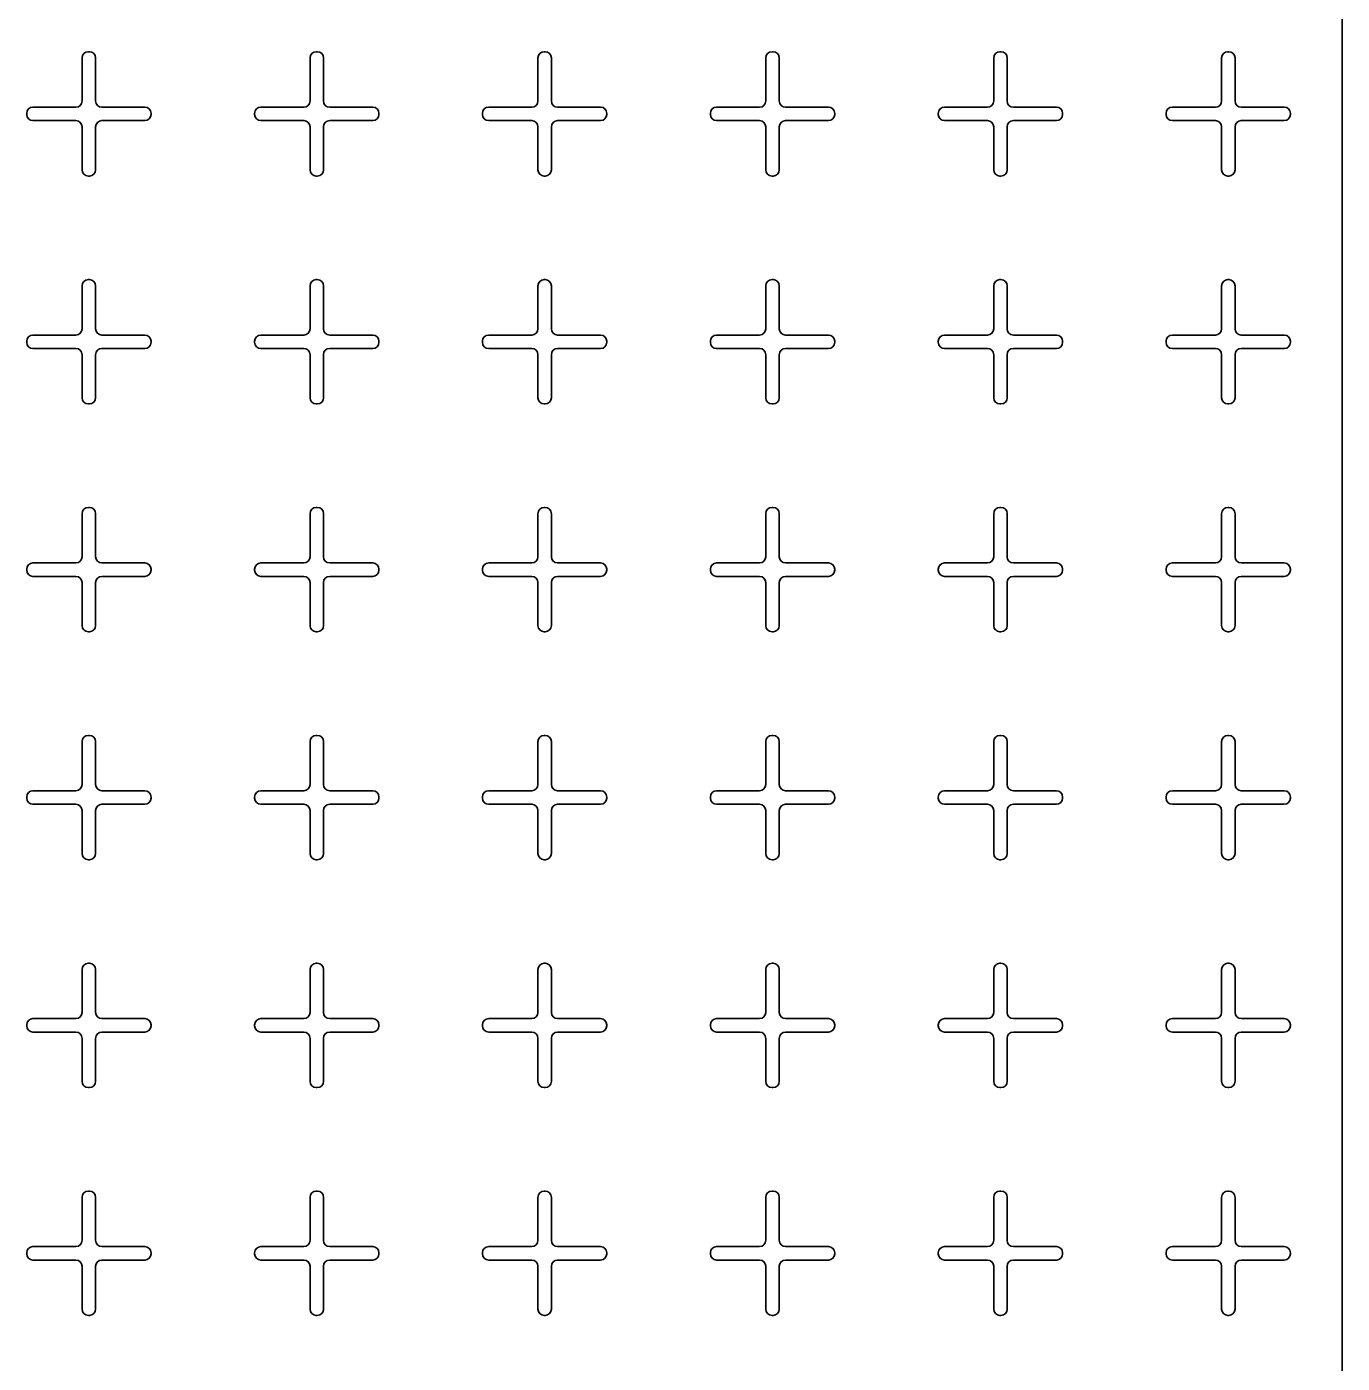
# Model space of a CAD drawing. Header units: millimetres. Extents: x 20 to 1230, y 108 to 2418.
# Drawn here: x 595 to 1230, y 1210 to 1855 of the extents above; entities that cross this region are included whole.
import ezdxf

# ---------------------------------------------------------------- set-up
doc = ezdxf.new("R2010")
doc.units = ezdxf.units.MM
doc.header["$LTSCALE"] = 0.75
doc.layers.add('Visible', color=7, linetype='Continuous', lineweight=35)

msp = doc.modelspace()

# ---------------------------------------------------------------- linework, layer by layer
at = {"layer": 'Visible'}
for p, q in [((1229.518911, 107.895709), (1229.518911, 2417.895709)), ((621.268911, 1819.145709), (621.268911, 1839.895709)), ((624.268911, 1842.895709), (624.768911, 1842.895709)), ((627.768911, 1839.895709), (627.768911, 1819.145709)), ((731.268911, 1819.145709), (731.268911, 1839.895709)), ((734.268911, 1842.895709), (734.768911, 1842.895709)), ((737.768911, 1839.895709), (737.768911, 1819.145709)), ((841.268911, 1819.145709), (841.268911, 1839.895709)), ((844.268911, 1842.895709), (844.768911, 1842.895709)), ((847.768911, 1839.895709), (847.768911, 1819.145709)), ((951.268911, 1819.145709), (951.268911, 1839.895709)), ((954.268911, 1842.895709), (954.768911, 1842.895709)), ((957.768911, 1839.895709), (957.768911, 1819.145709)), ((1061.268911, 1819.145709), (1061.268911, 1839.895709)), ((1064.268911, 1842.895709), (1064.768911, 1842.895709)), ((1067.768911, 1839.895709), (1067.768911, 1819.145709)), ((1171.268911, 1819.145709), (1171.268911, 1839.895709)), ((1174.268911, 1842.895709), (1174.768911, 1842.895709)), ((1177.768911, 1839.895709), (1177.768911, 1819.145709)), ((594.518911, 1812.645709), (594.518911, 1813.145709)), ((597.518911, 1816.145709), (618.268911, 1816.145709)), ((630.768911, 1816.145709), (651.518911, 1816.145709)), ((654.518911, 1813.145709), (654.518911, 1812.645709)), ((704.518911, 1812.645709), (704.518911, 1813.145709)), ((707.518911, 1816.145709), (728.268911, 1816.145709)), ((740.768911, 1816.145709), (761.518911, 1816.145709)), ((764.518911, 1813.145709), (764.518911, 1812.645709)), ((814.518911, 1812.645709), (814.518911, 1813.145709)), ((817.518911, 1816.145709), (838.268911, 1816.145709)), ((850.768911, 1816.145709), (871.518911, 1816.145709)), ((874.518911, 1813.145709), (874.518911, 1812.645709)), ((924.518911, 1812.645709), (924.518911, 1813.145709)), ((927.518911, 1816.145709), (948.268911, 1816.145709)), ((960.768911, 1816.145709), (981.518911, 1816.145709)), ((984.518911, 1813.145709), (984.518911, 1812.645709)), ((1034.518911, 1812.645709), (1034.518911, 1813.145709)), ((1037.518911, 1816.145709), (1058.268911, 1816.145709)), ((1070.768911, 1816.145709), (1091.518911, 1816.145709)), ((1094.518911, 1813.145709), (1094.518911, 1812.645709)), ((1144.518911, 1812.645709), (1144.518911, 1813.145709)), ((1147.518911, 1816.145709), (1168.268911, 1816.145709)), ((1180.768911, 1816.145709), (1201.518911, 1816.145709)), ((1204.518911, 1813.145709), (1204.518911, 1812.645709)), ((618.268911, 1809.645709), (597.518911, 1809.645709)), ((621.268911, 1785.895709), (621.268911, 1806.645709)), ((627.768911, 1806.645709), (627.768911, 1785.895709)), ((651.518911, 1809.645709), (630.768911, 1809.645709)), ((728.268911, 1809.645709), (707.518911, 1809.645709)), ((731.268911, 1785.895709), (731.268911, 1806.645709)), ((737.768911, 1806.645709), (737.768911, 1785.895709)), ((761.518911, 1809.645709), (740.768911, 1809.645709)), ((838.268911, 1809.645709), (817.518911, 1809.645709)), ((841.268911, 1785.895709), (841.268911, 1806.645709)), ((847.768911, 1806.645709), (847.768911, 1785.895709)), ((871.518911, 1809.645709), (850.768911, 1809.645709)), ((948.268911, 1809.645709), (927.518911, 1809.645709)), ((951.268911, 1785.895709), (951.268911, 1806.645709)), ((957.768911, 1806.645709), (957.768911, 1785.895709)), ((981.518911, 1809.645709), (960.768911, 1809.645709)), ((1058.268911, 1809.645709), (1037.518911, 1809.645709)), ((1061.268911, 1785.895709), (1061.268911, 1806.645709)), ((1067.768911, 1806.645709), (1067.768911, 1785.895709)), ((1091.518911, 1809.645709), (1070.768911, 1809.645709)), ((1168.268911, 1809.645709), (1147.518911, 1809.645709)), ((1171.268911, 1785.895709), (1171.268911, 1806.645709)), ((1177.768911, 1806.645709), (1177.768911, 1785.895709)), ((1201.518911, 1809.645709), (1180.768911, 1809.645709)), ((624.768911, 1782.895709), (624.268911, 1782.895709)), ((734.768911, 1782.895709), (734.268911, 1782.895709)), ((844.768911, 1782.895709), (844.268911, 1782.895709)), ((954.768911, 1782.895709), (954.268911, 1782.895709)), ((1064.768911, 1782.895709), (1064.268911, 1782.895709)), ((1174.768911, 1782.895709), (1174.268911, 1782.895709)), ((621.268911, 1709.145709), (621.268911, 1729.895709)), ((624.268911, 1732.895709), (624.768911, 1732.895709)), ((627.768911, 1729.895709), (627.768911, 1709.145709)), ((731.268911, 1709.145709), (731.268911, 1729.895709)), ((734.268911, 1732.895709), (734.768911, 1732.895709)), ((737.768911, 1729.895709), (737.768911, 1709.145709)), ((841.268911, 1709.145709), (841.268911, 1729.895709)), ((844.268911, 1732.895709), (844.768911, 1732.895709)), ((847.768911, 1729.895709), (847.768911, 1709.145709)), ((951.268911, 1709.145709), (951.268911, 1729.895709)), ((954.268911, 1732.895709), (954.768911, 1732.895709)), ((957.768911, 1729.895709), (957.768911, 1709.145709)), ((1061.268911, 1709.145709), (1061.268911, 1729.895709)), ((1064.268911, 1732.895709), (1064.768911, 1732.895709)), ((1067.768911, 1729.895709), (1067.768911, 1709.145709)), ((1171.268911, 1709.145709), (1171.268911, 1729.895709)), ((1174.268911, 1732.895709), (1174.768911, 1732.895709)), ((1177.768911, 1729.895709), (1177.768911, 1709.145709)), ((597.518911, 1706.145709), (618.268911, 1706.145709)), ((630.768911, 1706.145709), (651.518911, 1706.145709)), ((707.518911, 1706.145709), (728.268911, 1706.145709)), ((740.768911, 1706.145709), (761.518911, 1706.145709)), ((817.518911, 1706.145709), (838.268911, 1706.145709)), ((850.768911, 1706.145709), (871.518911, 1706.145709)), ((927.518911, 1706.145709), (948.268911, 1706.145709)), ((960.768911, 1706.145709), (981.518911, 1706.145709)), ((1037.518911, 1706.145709), (1058.268911, 1706.145709)), ((1070.768911, 1706.145709), (1091.518911, 1706.145709)), ((1147.518911, 1706.145709), (1168.268911, 1706.145709)), ((1180.768911, 1706.145709), (1201.518911, 1706.145709)), ((594.518911, 1702.645709), (594.518911, 1703.145709)), ((618.268911, 1699.645709), (597.518911, 1699.645709)), ((651.518911, 1699.645709), (630.768911, 1699.645709)), ((654.518911, 1703.145709), (654.518911, 1702.645709)), ((704.518911, 1702.645709), (704.518911, 1703.145709)), ((728.268911, 1699.645709), (707.518911, 1699.645709)), ((761.518911, 1699.645709), (740.768911, 1699.645709)), ((764.518911, 1703.145709), (764.518911, 1702.645709)), ((814.518911, 1702.645709), (814.518911, 1703.145709)), ((838.268911, 1699.645709), (817.518911, 1699.645709)), ((871.518911, 1699.645709), (850.768911, 1699.645709)), ((874.518911, 1703.145709), (874.518911, 1702.645709)), ((924.518911, 1702.645709), (924.518911, 1703.145709)), ((948.268911, 1699.645709), (927.518911, 1699.645709)), ((981.518911, 1699.645709), (960.768911, 1699.645709)), ((984.518911, 1703.145709), (984.518911, 1702.645709)), ((1034.518911, 1702.645709), (1034.518911, 1703.145709)), ((1058.268911, 1699.645709), (1037.518911, 1699.645709)), ((1091.518911, 1699.645709), (1070.768911, 1699.645709)), ((1094.518911, 1703.145709), (1094.518911, 1702.645709)), ((1144.518911, 1702.645709), (1144.518911, 1703.145709)), ((1168.268911, 1699.645709), (1147.518911, 1699.645709)), ((1201.518911, 1699.645709), (1180.768911, 1699.645709)), ((1204.518911, 1703.145709), (1204.518911, 1702.645709)), ((621.268911, 1675.895709), (621.268911, 1696.645709)), ((627.768911, 1696.645709), (627.768911, 1675.895709)), ((731.268911, 1675.895709), (731.268911, 1696.645709)), ((737.768911, 1696.645709), (737.768911, 1675.895709)), ((841.268911, 1675.895709), (841.268911, 1696.645709)), ((847.768911, 1696.645709), (847.768911, 1675.895709)), ((951.268911, 1675.895709), (951.268911, 1696.645709)), ((957.768911, 1696.645709), (957.768911, 1675.895709)), ((1061.268911, 1675.895709), (1061.268911, 1696.645709)), ((1067.768911, 1696.645709), (1067.768911, 1675.895709)), ((1171.268911, 1675.895709), (1171.268911, 1696.645709)), ((1177.768911, 1696.645709), (1177.768911, 1675.895709)), ((624.768911, 1672.895709), (624.268911, 1672.895709)), ((734.768911, 1672.895709), (734.268911, 1672.895709)), ((844.768911, 1672.895709), (844.268911, 1672.895709)), ((954.768911, 1672.895709), (954.268911, 1672.895709)), ((1064.768911, 1672.895709), (1064.268911, 1672.895709)), ((1174.768911, 1672.895709), (1174.268911, 1672.895709)), ((621.268911, 1599.145709), (621.268911, 1619.895709)), ((624.268911, 1622.895709), (624.768911, 1622.895709)), ((627.768911, 1619.895709), (627.768911, 1599.145709)), ((731.268911, 1599.145709), (731.268911, 1619.895709)), ((734.268911, 1622.895709), (734.768911, 1622.895709)), ((737.768911, 1619.895709), (737.768911, 1599.145709)), ((841.268911, 1599.145709), (841.268911, 1619.895709)), ((844.268911, 1622.895709), (844.768911, 1622.895709)), ((847.768911, 1619.895709), (847.768911, 1599.145709)), ((951.268911, 1599.145709), (951.268911, 1619.895709)), ((954.268911, 1622.895709), (954.768911, 1622.895709)), ((957.768911, 1619.895709), (957.768911, 1599.145709)), ((1061.268911, 1599.145709), (1061.268911, 1619.895709)), ((1064.268911, 1622.895709), (1064.768911, 1622.895709)), ((1067.768911, 1619.895709), (1067.768911, 1599.145709)), ((1171.268911, 1599.145709), (1171.268911, 1619.895709)), ((1174.268911, 1622.895709), (1174.768911, 1622.895709)), ((1177.768911, 1619.895709), (1177.768911, 1599.145709)), ((597.518911, 1596.145709), (618.268911, 1596.145709)), ((630.768911, 1596.145709), (651.518911, 1596.145709)), ((707.518911, 1596.145709), (728.268911, 1596.145709)), ((740.768911, 1596.145709), (761.518911, 1596.145709)), ((817.518911, 1596.145709), (838.268911, 1596.145709)), ((850.768911, 1596.145709), (871.518911, 1596.145709)), ((927.518911, 1596.145709), (948.268911, 1596.145709)), ((960.768911, 1596.145709), (981.518911, 1596.145709)), ((1037.518911, 1596.145709), (1058.268911, 1596.145709)), ((1070.768911, 1596.145709), (1091.518911, 1596.145709)), ((1147.518911, 1596.145709), (1168.268911, 1596.145709)), ((1180.768911, 1596.145709), (1201.518911, 1596.145709)), ((594.518911, 1592.645709), (594.518911, 1593.145709)), ((618.268911, 1589.645709), (597.518911, 1589.645709)), ((651.518911, 1589.645709), (630.768911, 1589.645709)), ((654.518911, 1593.145709), (654.518911, 1592.645709)), ((704.518911, 1592.645709), (704.518911, 1593.145709)), ((728.268911, 1589.645709), (707.518911, 1589.645709)), ((761.518911, 1589.645709), (740.768911, 1589.645709)), ((764.518911, 1593.145709), (764.518911, 1592.645709)), ((814.518911, 1592.645709), (814.518911, 1593.145709)), ((838.268911, 1589.645709), (817.518911, 1589.645709)), ((871.518911, 1589.645709), (850.768911, 1589.645709)), ((874.518911, 1593.145709), (874.518911, 1592.645709)), ((924.518911, 1592.645709), (924.518911, 1593.145709)), ((948.268911, 1589.645709), (927.518911, 1589.645709)), ((981.518911, 1589.645709), (960.768911, 1589.645709)), ((984.518911, 1593.145709), (984.518911, 1592.645709)), ((1034.518911, 1592.645709), (1034.518911, 1593.145709)), ((1058.268911, 1589.645709), (1037.518911, 1589.645709)), ((1091.518911, 1589.645709), (1070.768911, 1589.645709)), ((1094.518911, 1593.145709), (1094.518911, 1592.645709)), ((1144.518911, 1592.645709), (1144.518911, 1593.145709)), ((1168.268911, 1589.645709), (1147.518911, 1589.645709)), ((1201.518911, 1589.645709), (1180.768911, 1589.645709)), ((1204.518911, 1593.145709), (1204.518911, 1592.645709)), ((621.268911, 1565.895709), (621.268911, 1586.645709)), ((627.768911, 1586.645709), (627.768911, 1565.895709)), ((731.268911, 1565.895709), (731.268911, 1586.645709)), ((737.768911, 1586.645709), (737.768911, 1565.895709)), ((841.268911, 1565.895709), (841.268911, 1586.645709)), ((847.768911, 1586.645709), (847.768911, 1565.895709)), ((951.268911, 1565.895709), (951.268911, 1586.645709)), ((957.768911, 1586.645709), (957.768911, 1565.895709)), ((1061.268911, 1565.895709), (1061.268911, 1586.645709)), ((1067.768911, 1586.645709), (1067.768911, 1565.895709)), ((1171.268911, 1565.895709), (1171.268911, 1586.645709)), ((1177.768911, 1586.645709), (1177.768911, 1565.895709)), ((624.768911, 1562.895709), (624.268911, 1562.895709)), ((734.768911, 1562.895709), (734.268911, 1562.895709)), ((844.768911, 1562.895709), (844.268911, 1562.895709)), ((954.768911, 1562.895709), (954.268911, 1562.895709)), ((1064.768911, 1562.895709), (1064.268911, 1562.895709)), ((1174.768911, 1562.895709), (1174.268911, 1562.895709)), ((621.268911, 1489.145709), (621.268911, 1509.895709)), ((624.268911, 1512.895709), (624.768911, 1512.895709)), ((627.768911, 1509.895709), (627.768911, 1489.145709)), ((731.268911, 1489.145709), (731.268911, 1509.895709)), ((734.268911, 1512.895709), (734.768911, 1512.895709)), ((737.768911, 1509.895709), (737.768911, 1489.145709)), ((841.268911, 1489.145709), (841.268911, 1509.895709)), ((844.268911, 1512.895709), (844.768911, 1512.895709)), ((847.768911, 1509.895709), (847.768911, 1489.145709)), ((951.268911, 1489.145709), (951.268911, 1509.895709)), ((954.268911, 1512.895709), (954.768911, 1512.895709)), ((957.768911, 1509.895709), (957.768911, 1489.145709)), ((1061.268911, 1489.145709), (1061.268911, 1509.895709)), ((1064.268911, 1512.895709), (1064.768911, 1512.895709)), ((1067.768911, 1509.895709), (1067.768911, 1489.145709)), ((1171.268911, 1489.145709), (1171.268911, 1509.895709)), ((1174.268911, 1512.895709), (1174.768911, 1512.895709)), ((1177.768911, 1509.895709), (1177.768911, 1489.145709)), ((597.518911, 1486.145709), (618.268911, 1486.145709)), ((630.768911, 1486.145709), (651.518911, 1486.145709)), ((707.518911, 1486.145709), (728.268911, 1486.145709)), ((740.768911, 1486.145709), (761.518911, 1486.145709)), ((817.518911, 1486.145709), (838.268911, 1486.145709)), ((850.768911, 1486.145709), (871.518911, 1486.145709)), ((927.518911, 1486.145709), (948.268911, 1486.145709)), ((960.768911, 1486.145709), (981.518911, 1486.145709)), ((1037.518911, 1486.145709), (1058.268911, 1486.145709)), ((1070.768911, 1486.145709), (1091.518911, 1486.145709)), ((1147.518911, 1486.145709), (1168.268911, 1486.145709)), ((1180.768911, 1486.145709), (1201.518911, 1486.145709)), ((594.518911, 1482.645709), (594.518911, 1483.145709)), ((618.268911, 1479.645709), (597.518911, 1479.645709)), ((651.518911, 1479.645709), (630.768911, 1479.645709)), ((654.518911, 1483.145709), (654.518911, 1482.645709)), ((704.518911, 1482.645709), (704.518911, 1483.145709)), ((728.268911, 1479.645709), (707.518911, 1479.645709)), ((761.518911, 1479.645709), (740.768911, 1479.645709)), ((764.518911, 1483.145709), (764.518911, 1482.645709)), ((814.518911, 1482.645709), (814.518911, 1483.145709)), ((838.268911, 1479.645709), (817.518911, 1479.645709)), ((871.518911, 1479.645709), (850.768911, 1479.645709)), ((874.518911, 1483.145709), (874.518911, 1482.645709)), ((924.518911, 1482.645709), (924.518911, 1483.145709)), ((948.268911, 1479.645709), (927.518911, 1479.645709)), ((981.518911, 1479.645709), (960.768911, 1479.645709)), ((984.518911, 1483.145709), (984.518911, 1482.645709)), ((1034.518911, 1482.645709), (1034.518911, 1483.145709)), ((1058.268911, 1479.645709), (1037.518911, 1479.645709)), ((1091.518911, 1479.645709), (1070.768911, 1479.645709)), ((1094.518911, 1483.145709), (1094.518911, 1482.645709)), ((1144.518911, 1482.645709), (1144.518911, 1483.145709)), ((1168.268911, 1479.645709), (1147.518911, 1479.645709)), ((1201.518911, 1479.645709), (1180.768911, 1479.645709)), ((1204.518911, 1483.145709), (1204.518911, 1482.645709)), ((621.268911, 1455.895709), (621.268911, 1476.645709)), ((627.768911, 1476.645709), (627.768911, 1455.895709)), ((731.268911, 1455.895709), (731.268911, 1476.645709)), ((737.768911, 1476.645709), (737.768911, 1455.895709)), ((841.268911, 1455.895709), (841.268911, 1476.645709)), ((847.768911, 1476.645709), (847.768911, 1455.895709)), ((951.268911, 1455.895709), (951.268911, 1476.645709)), ((957.768911, 1476.645709), (957.768911, 1455.895709)), ((1061.268911, 1455.895709), (1061.268911, 1476.645709)), ((1067.768911, 1476.645709), (1067.768911, 1455.895709)), ((1171.268911, 1455.895709), (1171.268911, 1476.645709)), ((1177.768911, 1476.645709), (1177.768911, 1455.895709)), ((624.768911, 1452.895709), (624.268911, 1452.895709)), ((734.768911, 1452.895709), (734.268911, 1452.895709)), ((844.768911, 1452.895709), (844.268911, 1452.895709)), ((954.768911, 1452.895709), (954.268911, 1452.895709)), ((1064.768911, 1452.895709), (1064.268911, 1452.895709)), ((1174.768911, 1452.895709), (1174.268911, 1452.895709)), ((624.268911, 1402.895709), (624.768911, 1402.895709)), ((734.268911, 1402.895709), (734.768911, 1402.895709)), ((844.268911, 1402.895709), (844.768911, 1402.895709)), ((954.268911, 1402.895709), (954.768911, 1402.895709)), ((1064.268911, 1402.895709), (1064.768911, 1402.895709)), ((1174.268911, 1402.895709), (1174.768911, 1402.895709)), ((621.268911, 1379.145709), (621.268911, 1399.895709)), ((627.768911, 1399.895709), (627.768911, 1379.145709)), ((731.268911, 1379.145709), (731.268911, 1399.895709)), ((737.768911, 1399.895709), (737.768911, 1379.145709)), ((841.268911, 1379.145709), (841.268911, 1399.895709)), ((847.768911, 1399.895709), (847.768911, 1379.145709)), ((951.268911, 1379.145709), (951.268911, 1399.895709)), ((957.768911, 1399.895709), (957.768911, 1379.145709)), ((1061.268911, 1379.145709), (1061.268911, 1399.895709)), ((1067.768911, 1399.895709), (1067.768911, 1379.145709)), ((1171.268911, 1379.145709), (1171.268911, 1399.895709)), ((1177.768911, 1399.895709), (1177.768911, 1379.145709)), ((597.518911, 1376.145709), (618.268911, 1376.145709)), ((630.768911, 1376.145709), (651.518911, 1376.145709)), ((707.518911, 1376.145709), (728.268911, 1376.145709)), ((740.768911, 1376.145709), (761.518911, 1376.145709)), ((817.518911, 1376.145709), (838.268911, 1376.145709)), ((850.768911, 1376.145709), (871.518911, 1376.145709)), ((927.518911, 1376.145709), (948.268911, 1376.145709)), ((960.768911, 1376.145709), (981.518911, 1376.145709)), ((1037.518911, 1376.145709), (1058.268911, 1376.145709)), ((1070.768911, 1376.145709), (1091.518911, 1376.145709)), ((1147.518911, 1376.145709), (1168.268911, 1376.145709)), ((1180.768911, 1376.145709), (1201.518911, 1376.145709)), ((594.518911, 1372.645709), (594.518911, 1373.145709)), ((618.268911, 1369.645709), (597.518911, 1369.645709)), ((651.518911, 1369.645709), (630.768911, 1369.645709)), ((654.518911, 1373.145709), (654.518911, 1372.645709)), ((704.518911, 1372.645709), (704.518911, 1373.145709)), ((728.268911, 1369.645709), (707.518911, 1369.645709)), ((761.518911, 1369.645709), (740.768911, 1369.645709)), ((764.518911, 1373.145709), (764.518911, 1372.645709)), ((814.518911, 1372.645709), (814.518911, 1373.145709)), ((838.268911, 1369.645709), (817.518911, 1369.645709)), ((871.518911, 1369.645709), (850.768911, 1369.645709)), ((874.518911, 1373.145709), (874.518911, 1372.645709)), ((924.518911, 1372.645709), (924.518911, 1373.145709)), ((948.268911, 1369.645709), (927.518911, 1369.645709)), ((981.518911, 1369.645709), (960.768911, 1369.645709)), ((984.518911, 1373.145709), (984.518911, 1372.645709)), ((1034.518911, 1372.645709), (1034.518911, 1373.145709)), ((1058.268911, 1369.645709), (1037.518911, 1369.645709)), ((1091.518911, 1369.645709), (1070.768911, 1369.645709)), ((1094.518911, 1373.145709), (1094.518911, 1372.645709)), ((1144.518911, 1372.645709), (1144.518911, 1373.145709)), ((1168.268911, 1369.645709), (1147.518911, 1369.645709)), ((1201.518911, 1369.645709), (1180.768911, 1369.645709)), ((1204.518911, 1373.145709), (1204.518911, 1372.645709)), ((621.268911, 1345.895709), (621.268911, 1366.645709)), ((627.768911, 1366.645709), (627.768911, 1345.895709)), ((731.268911, 1345.895709), (731.268911, 1366.645709)), ((737.768911, 1366.645709), (737.768911, 1345.895709)), ((841.268911, 1345.895709), (841.268911, 1366.645709)), ((847.768911, 1366.645709), (847.768911, 1345.895709)), ((951.268911, 1345.895709), (951.268911, 1366.645709)), ((957.768911, 1366.645709), (957.768911, 1345.895709)), ((1061.268911, 1345.895709), (1061.268911, 1366.645709)), ((1067.768911, 1366.645709), (1067.768911, 1345.895709)), ((1171.268911, 1345.895709), (1171.268911, 1366.645709)), ((1177.768911, 1366.645709), (1177.768911, 1345.895709)), ((624.768911, 1342.895709), (624.268911, 1342.895709)), ((734.768911, 1342.895709), (734.268911, 1342.895709)), ((844.768911, 1342.895709), (844.268911, 1342.895709)), ((954.768911, 1342.895709), (954.268911, 1342.895709)), ((1064.768911, 1342.895709), (1064.268911, 1342.895709)), ((1174.768911, 1342.895709), (1174.268911, 1342.895709)), ((624.268911, 1292.895709), (624.768911, 1292.895709)), ((734.268911, 1292.895709), (734.768911, 1292.895709)), ((844.268911, 1292.895709), (844.768911, 1292.895709)), ((954.268911, 1292.895709), (954.768911, 1292.895709)), ((1064.268911, 1292.895709), (1064.768911, 1292.895709)), ((1174.268911, 1292.895709), (1174.768911, 1292.895709)), ((621.268911, 1269.145709), (621.268911, 1289.895709)), ((627.768911, 1289.895709), (627.768911, 1269.145709)), ((731.268911, 1269.145709), (731.268911, 1289.895709)), ((737.768911, 1289.895709), (737.768911, 1269.145709)), ((841.268911, 1269.145709), (841.268911, 1289.895709)), ((847.768911, 1289.895709), (847.768911, 1269.145709)), ((951.268911, 1269.145709), (951.268911, 1289.895709)), ((957.768911, 1289.895709), (957.768911, 1269.145709)), ((1061.268911, 1269.145709), (1061.268911, 1289.895709)), ((1067.768911, 1289.895709), (1067.768911, 1269.145709)), ((1171.268911, 1269.145709), (1171.268911, 1289.895709)), ((1177.768911, 1289.895709), (1177.768911, 1269.145709)), ((597.518911, 1266.145709), (618.268911, 1266.145709)), ((630.768911, 1266.145709), (651.518911, 1266.145709)), ((707.518911, 1266.145709), (728.268911, 1266.145709)), ((740.768911, 1266.145709), (761.518911, 1266.145709)), ((817.518911, 1266.145709), (838.268911, 1266.145709)), ((850.768911, 1266.145709), (871.518911, 1266.145709)), ((927.518911, 1266.145709), (948.268911, 1266.145709)), ((960.768911, 1266.145709), (981.518911, 1266.145709)), ((1037.518911, 1266.145709), (1058.268911, 1266.145709)), ((1070.768911, 1266.145709), (1091.518911, 1266.145709)), ((1147.518911, 1266.145709), (1168.268911, 1266.145709)), ((1180.768911, 1266.145709), (1201.518911, 1266.145709)), ((594.518911, 1262.645709), (594.518911, 1263.145709)), ((618.268911, 1259.645709), (597.518911, 1259.645709)), ((651.518911, 1259.645709), (630.768911, 1259.645709)), ((654.518911, 1263.145709), (654.518911, 1262.645709)), ((704.518911, 1262.645709), (704.518911, 1263.145709)), ((728.268911, 1259.645709), (707.518911, 1259.645709)), ((761.518911, 1259.645709), (740.768911, 1259.645709)), ((764.518911, 1263.145709), (764.518911, 1262.645709)), ((814.518911, 1262.645709), (814.518911, 1263.145709)), ((838.268911, 1259.645709), (817.518911, 1259.645709)), ((871.518911, 1259.645709), (850.768911, 1259.645709)), ((874.518911, 1263.145709), (874.518911, 1262.645709)), ((924.518911, 1262.645709), (924.518911, 1263.145709)), ((948.268911, 1259.645709), (927.518911, 1259.645709)), ((981.518911, 1259.645709), (960.768911, 1259.645709)), ((984.518911, 1263.145709), (984.518911, 1262.645709)), ((1034.518911, 1262.645709), (1034.518911, 1263.145709)), ((1058.268911, 1259.645709), (1037.518911, 1259.645709)), ((1091.518911, 1259.645709), (1070.768911, 1259.645709)), ((1094.518911, 1263.145709), (1094.518911, 1262.645709)), ((1144.518911, 1262.645709), (1144.518911, 1263.145709)), ((1168.268911, 1259.645709), (1147.518911, 1259.645709)), ((1201.518911, 1259.645709), (1180.768911, 1259.645709)), ((1204.518911, 1263.145709), (1204.518911, 1262.645709)), ((621.268911, 1235.895709), (621.268911, 1256.645709)), ((627.768911, 1256.645709), (627.768911, 1235.895709)), ((731.268911, 1235.895709), (731.268911, 1256.645709)), ((737.768911, 1256.645709), (737.768911, 1235.895709)), ((841.268911, 1235.895709), (841.268911, 1256.645709)), ((847.768911, 1256.645709), (847.768911, 1235.895709)), ((951.268911, 1235.895709), (951.268911, 1256.645709)), ((957.768911, 1256.645709), (957.768911, 1235.895709)), ((1061.268911, 1235.895709), (1061.268911, 1256.645709)), ((1067.768911, 1256.645709), (1067.768911, 1235.895709)), ((1171.268911, 1235.895709), (1171.268911, 1256.645709)), ((1177.768911, 1256.645709), (1177.768911, 1235.895709)), ((624.768911, 1232.895709), (624.268911, 1232.895709)), ((734.768911, 1232.895709), (734.268911, 1232.895709)), ((844.768911, 1232.895709), (844.268911, 1232.895709)), ((954.768911, 1232.895709), (954.268911, 1232.895709)), ((1064.768911, 1232.895709), (1064.268911, 1232.895709)), ((1174.768911, 1232.895709), (1174.268911, 1232.895709))]:
    msp.add_line(p, q, dxfattribs=at)
at = {"layer": 'Visible', "extrusion": (0, 0, -1)}
for centre, start, end in [((-624.268911, 1839.895709), 0, 90), ((-624.768911, 1839.895709), 90, 180), ((-734.268911, 1839.895709), 0, 90), ((-734.768911, 1839.895709), 90, 180), ((-844.268911, 1839.895709), 0, 90), ((-844.768911, 1839.895709), 90, 180), ((-954.268911, 1839.895709), 0, 90), ((-954.768911, 1839.895709), 90, 180), ((-1064.268911, 1839.895709), 0, 90), ((-1064.768911, 1839.895709), 90, 180), ((-1174.268911, 1839.895709), 0, 90), ((-1174.768911, 1839.895709), 90, 180), ((-597.518911, 1813.145709), 0, 90), ((-651.518911, 1813.145709), 90, 180), ((-707.518911, 1813.145709), 0, 90), ((-761.518911, 1813.145709), 90, 180), ((-817.518911, 1813.145709), 0, 90), ((-871.518911, 1813.145709), 90, 180), ((-927.518911, 1813.145709), 0, 90), ((-981.518911, 1813.145709), 90, 180), ((-1037.518911, 1813.145709), 0, 90), ((-1091.518911, 1813.145709), 90, 180), ((-1147.518911, 1813.145709), 0, 90), ((-1201.518911, 1813.145709), 90, 180), ((-597.518911, 1812.645709), 270, 0), ((-651.518911, 1812.645709), 180, 270), ((-707.518911, 1812.645709), 270, 0), ((-761.518911, 1812.645709), 180, 270), ((-817.518911, 1812.645709), 270, 0), ((-871.518911, 1812.645709), 180, 270), ((-927.518911, 1812.645709), 270, 0), ((-981.518911, 1812.645709), 180, 270), ((-1037.518911, 1812.645709), 270, 0), ((-1091.518911, 1812.645709), 180, 270), ((-1147.518911, 1812.645709), 270, 0), ((-1201.518911, 1812.645709), 180, 270), ((-624.268911, 1785.895709), 270, 0), ((-624.768911, 1785.895709), 180, 270), ((-734.268911, 1785.895709), 270, 0), ((-734.768911, 1785.895709), 180, 270), ((-844.268911, 1785.895709), 270, 0), ((-844.768911, 1785.895709), 180, 270), ((-954.268911, 1785.895709), 270, 0), ((-954.768911, 1785.895709), 180, 270), ((-1064.268911, 1785.895709), 270, 0), ((-1064.768911, 1785.895709), 180, 270), ((-1174.268911, 1785.895709), 270, 0), ((-1174.768911, 1785.895709), 180, 270), ((-624.268911, 1729.895709), 0, 90), ((-624.768911, 1729.895709), 90, 180), ((-734.268911, 1729.895709), 0, 90), ((-734.768911, 1729.895709), 90, 180), ((-844.268911, 1729.895709), 0, 90), ((-844.768911, 1729.895709), 90, 180), ((-954.268911, 1729.895709), 0, 90), ((-954.768911, 1729.895709), 90, 180), ((-1064.268911, 1729.895709), 0, 90), ((-1064.768911, 1729.895709), 90, 180), ((-1174.268911, 1729.895709), 0, 90), ((-1174.768911, 1729.895709), 90, 180), ((-597.518911, 1703.145709), 0, 90), ((-651.518911, 1703.145709), 90, 180), ((-707.518911, 1703.145709), 0, 90), ((-761.518911, 1703.145709), 90, 180), ((-817.518911, 1703.145709), 0, 90), ((-871.518911, 1703.145709), 90, 180), ((-927.518911, 1703.145709), 0, 90), ((-981.518911, 1703.145709), 90, 180), ((-1037.518911, 1703.145709), 0, 90), ((-1091.518911, 1703.145709), 90, 180), ((-1147.518911, 1703.145709), 0, 90), ((-1201.518911, 1703.145709), 90, 180), ((-597.518911, 1702.645709), 270, 0), ((-651.518911, 1702.645709), 180, 270), ((-707.518911, 1702.645709), 270, 0), ((-761.518911, 1702.645709), 180, 270), ((-817.518911, 1702.645709), 270, 0), ((-871.518911, 1702.645709), 180, 270), ((-927.518911, 1702.645709), 270, 0), ((-981.518911, 1702.645709), 180, 270), ((-1037.518911, 1702.645709), 270, 0), ((-1091.518911, 1702.645709), 180, 270), ((-1147.518911, 1702.645709), 270, 0), ((-1201.518911, 1702.645709), 180, 270), ((-624.268911, 1675.895709), 270, 0), ((-624.768911, 1675.895709), 180, 270), ((-734.268911, 1675.895709), 270, 0), ((-734.768911, 1675.895709), 180, 270), ((-844.268911, 1675.895709), 270, 0), ((-844.768911, 1675.895709), 180, 270), ((-954.268911, 1675.895709), 270, 0), ((-954.768911, 1675.895709), 180, 270), ((-1064.268911, 1675.895709), 270, 0), ((-1064.768911, 1675.895709), 180, 270), ((-1174.268911, 1675.895709), 270, 0), ((-1174.768911, 1675.895709), 180, 270), ((-624.268911, 1619.895709), 0, 90), ((-624.768911, 1619.895709), 90, 180), ((-734.268911, 1619.895709), 0, 90), ((-734.768911, 1619.895709), 90, 180), ((-844.268911, 1619.895709), 0, 90), ((-844.768911, 1619.895709), 90, 180), ((-954.268911, 1619.895709), 0, 90), ((-954.768911, 1619.895709), 90, 180), ((-1064.268911, 1619.895709), 0, 90), ((-1064.768911, 1619.895709), 90, 180), ((-1174.268911, 1619.895709), 0, 90), ((-1174.768911, 1619.895709), 90, 180), ((-597.518911, 1593.145709), 0, 90), ((-651.518911, 1593.145709), 90, 180), ((-707.518911, 1593.145709), 0, 90), ((-761.518911, 1593.145709), 90, 180), ((-817.518911, 1593.145709), 0, 90), ((-871.518911, 1593.145709), 90, 180), ((-927.518911, 1593.145709), 0, 90), ((-981.518911, 1593.145709), 90, 180), ((-1037.518911, 1593.145709), 0, 90), ((-1091.518911, 1593.145709), 90, 180), ((-1147.518911, 1593.145709), 0, 90), ((-1201.518911, 1593.145709), 90, 180), ((-597.518911, 1592.645709), 270, 0), ((-651.518911, 1592.645709), 180, 270), ((-707.518911, 1592.645709), 270, 0), ((-761.518911, 1592.645709), 180, 270), ((-817.518911, 1592.645709), 270, 0), ((-871.518911, 1592.645709), 180, 270), ((-927.518911, 1592.645709), 270, 0), ((-981.518911, 1592.645709), 180, 270), ((-1037.518911, 1592.645709), 270, 0), ((-1091.518911, 1592.645709), 180, 270), ((-1147.518911, 1592.645709), 270, 0), ((-1201.518911, 1592.645709), 180, 270), ((-624.268911, 1565.895709), 270, 0), ((-624.768911, 1565.895709), 180, 270), ((-734.268911, 1565.895709), 270, 0), ((-734.768911, 1565.895709), 180, 270), ((-844.268911, 1565.895709), 270, 0), ((-844.768911, 1565.895709), 180, 270), ((-954.268911, 1565.895709), 270, 0), ((-954.768911, 1565.895709), 180, 270), ((-1064.268911, 1565.895709), 270, 0), ((-1064.768911, 1565.895709), 180, 270), ((-1174.268911, 1565.895709), 270, 0), ((-1174.768911, 1565.895709), 180, 270), ((-624.268911, 1509.895709), 0, 90), ((-624.768911, 1509.895709), 90, 180), ((-734.268911, 1509.895709), 0, 90), ((-734.768911, 1509.895709), 90, 180), ((-844.268911, 1509.895709), 0, 90), ((-844.768911, 1509.895709), 90, 180), ((-954.268911, 1509.895709), 0, 90), ((-954.768911, 1509.895709), 90, 180), ((-1064.268911, 1509.895709), 0, 90), ((-1064.768911, 1509.895709), 90, 180), ((-1174.268911, 1509.895709), 0, 90), ((-1174.768911, 1509.895709), 90, 180), ((-597.518911, 1483.145709), 0, 90), ((-651.518911, 1483.145709), 90, 180), ((-707.518911, 1483.145709), 0, 90), ((-761.518911, 1483.145709), 90, 180), ((-817.518911, 1483.145709), 0, 90), ((-871.518911, 1483.145709), 90, 180), ((-927.518911, 1483.145709), 0, 90), ((-981.518911, 1483.145709), 90, 180), ((-1037.518911, 1483.145709), 0, 90), ((-1091.518911, 1483.145709), 90, 180), ((-1147.518911, 1483.145709), 0, 90), ((-1201.518911, 1483.145709), 90, 180), ((-597.518911, 1482.645709), 270, 0), ((-651.518911, 1482.645709), 180, 270), ((-707.518911, 1482.645709), 270, 0), ((-761.518911, 1482.645709), 180, 270), ((-817.518911, 1482.645709), 270, 0), ((-871.518911, 1482.645709), 180, 270), ((-927.518911, 1482.645709), 270, 0), ((-981.518911, 1482.645709), 180, 270), ((-1037.518911, 1482.645709), 270, 0), ((-1091.518911, 1482.645709), 180, 270), ((-1147.518911, 1482.645709), 270, 0), ((-1201.518911, 1482.645709), 180, 270), ((-624.268911, 1455.895709), 270, 0), ((-624.768911, 1455.895709), 180, 270), ((-734.268911, 1455.895709), 270, 0), ((-734.768911, 1455.895709), 180, 270), ((-844.268911, 1455.895709), 270, 0), ((-844.768911, 1455.895709), 180, 270), ((-954.268911, 1455.895709), 270, 0), ((-954.768911, 1455.895709), 180, 270), ((-1064.268911, 1455.895709), 270, 0), ((-1064.768911, 1455.895709), 180, 270), ((-1174.268911, 1455.895709), 270, 0), ((-1174.768911, 1455.895709), 180, 270), ((-624.268911, 1399.895709), 0, 90), ((-624.768911, 1399.895709), 90, 180), ((-734.268911, 1399.895709), 0, 90), ((-734.768911, 1399.895709), 90, 180), ((-844.268911, 1399.895709), 0, 90), ((-844.768911, 1399.895709), 90, 180), ((-954.268911, 1399.895709), 0, 90), ((-954.768911, 1399.895709), 90, 180), ((-1064.268911, 1399.895709), 0, 90), ((-1064.768911, 1399.895709), 90, 180), ((-1174.268911, 1399.895709), 0, 90), ((-1174.768911, 1399.895709), 90, 180), ((-597.518911, 1373.145709), 0, 90), ((-651.518911, 1373.145709), 90, 180), ((-707.518911, 1373.145709), 0, 90), ((-761.518911, 1373.145709), 90, 180), ((-817.518911, 1373.145709), 0, 90), ((-871.518911, 1373.145709), 90, 180), ((-927.518911, 1373.145709), 0, 90), ((-981.518911, 1373.145709), 90, 180), ((-1037.518911, 1373.145709), 0, 90), ((-1091.518911, 1373.145709), 90, 180), ((-1147.518911, 1373.145709), 0, 90), ((-1201.518911, 1373.145709), 90, 180), ((-597.518911, 1372.645709), 270, 0), ((-651.518911, 1372.645709), 180, 270), ((-707.518911, 1372.645709), 270, 0), ((-761.518911, 1372.645709), 180, 270), ((-817.518911, 1372.645709), 270, 0), ((-871.518911, 1372.645709), 180, 270), ((-927.518911, 1372.645709), 270, 0), ((-981.518911, 1372.645709), 180, 270), ((-1037.518911, 1372.645709), 270, 0), ((-1091.518911, 1372.645709), 180, 270), ((-1147.518911, 1372.645709), 270, 0), ((-1201.518911, 1372.645709), 180, 270), ((-624.268911, 1345.895709), 270, 0), ((-624.768911, 1345.895709), 180, 270), ((-734.268911, 1345.895709), 270, 0), ((-734.768911, 1345.895709), 180, 270), ((-844.268911, 1345.895709), 270, 0), ((-844.768911, 1345.895709), 180, 270), ((-954.268911, 1345.895709), 270, 0), ((-954.768911, 1345.895709), 180, 270), ((-1064.268911, 1345.895709), 270, 0), ((-1064.768911, 1345.895709), 180, 270), ((-1174.268911, 1345.895709), 270, 0), ((-1174.768911, 1345.895709), 180, 270), ((-624.268911, 1289.895709), 0, 90), ((-624.768911, 1289.895709), 90, 180), ((-734.268911, 1289.895709), 0, 90), ((-734.768911, 1289.895709), 90, 180), ((-844.268911, 1289.895709), 0, 90), ((-844.768911, 1289.895709), 90, 180), ((-954.268911, 1289.895709), 0, 90), ((-954.768911, 1289.895709), 90, 180), ((-1064.268911, 1289.895709), 0, 90), ((-1064.768911, 1289.895709), 90, 180), ((-1174.268911, 1289.895709), 0, 90), ((-1174.768911, 1289.895709), 90, 180), ((-597.518911, 1263.145709), 0, 90), ((-651.518911, 1263.145709), 90, 180), ((-707.518911, 1263.145709), 0, 90), ((-761.518911, 1263.145709), 90, 180), ((-817.518911, 1263.145709), 0, 90), ((-871.518911, 1263.145709), 90, 180), ((-927.518911, 1263.145709), 0, 90), ((-981.518911, 1263.145709), 90, 180), ((-1037.518911, 1263.145709), 0, 90), ((-1091.518911, 1263.145709), 90, 180), ((-1147.518911, 1263.145709), 0, 90), ((-1201.518911, 1263.145709), 90, 180), ((-597.518911, 1262.645709), 270, 0), ((-651.518911, 1262.645709), 180, 270), ((-707.518911, 1262.645709), 270, 0), ((-761.518911, 1262.645709), 180, 270), ((-817.518911, 1262.645709), 270, 0), ((-871.518911, 1262.645709), 180, 270), ((-927.518911, 1262.645709), 270, 0), ((-981.518911, 1262.645709), 180, 270), ((-1037.518911, 1262.645709), 270, 0), ((-1091.518911, 1262.645709), 180, 270), ((-1147.518911, 1262.645709), 270, 0), ((-1201.518911, 1262.645709), 180, 270), ((-624.268911, 1235.895709), 270, 0), ((-624.768911, 1235.895709), 180, 270), ((-734.268911, 1235.895709), 270, 0), ((-734.768911, 1235.895709), 180, 270), ((-844.268911, 1235.895709), 270, 0), ((-844.768911, 1235.895709), 180, 270), ((-954.268911, 1235.895709), 270, 0), ((-954.768911, 1235.895709), 180, 270), ((-1064.268911, 1235.895709), 270, 0), ((-1064.768911, 1235.895709), 180, 270), ((-1174.268911, 1235.895709), 270, 0), ((-1174.768911, 1235.895709), 180, 270)]:
    msp.add_arc(centre, 3, start, end, dxfattribs=at)
at = {"layer": 'Visible'}
for centre, start, end in [((618.268911, 1819.145709), 270, 0), ((630.768911, 1819.145709), 180, 270), ((728.268911, 1819.145709), 270, 0), ((740.768911, 1819.145709), 180, 270), ((838.268911, 1819.145709), 270, 0), ((850.768911, 1819.145709), 180, 270), ((948.268911, 1819.145709), 270, 0), ((960.768911, 1819.145709), 180, 270), ((1058.268911, 1819.145709), 270, 0), ((1070.768911, 1819.145709), 180, 270), ((1168.268911, 1819.145709), 270, 0), ((1180.768911, 1819.145709), 180, 270), ((618.268911, 1806.645709), 360, 90), ((630.768911, 1806.645709), 90, 180), ((728.268911, 1806.645709), 360, 90), ((740.768911, 1806.645709), 90, 180), ((838.268911, 1806.645709), 360, 90), ((850.768911, 1806.645709), 90, 180), ((948.268911, 1806.645709), 360, 90), ((960.768911, 1806.645709), 90, 180), ((1058.268911, 1806.645709), 360, 90), ((1070.768911, 1806.645709), 90, 180), ((1168.268911, 1806.645709), 360, 90), ((1180.768911, 1806.645709), 90, 180), ((618.268911, 1709.145709), 270, 0), ((630.768911, 1709.145709), 180, 270), ((728.268911, 1709.145709), 270, 0), ((740.768911, 1709.145709), 180, 270), ((838.268911, 1709.145709), 270, 0), ((850.768911, 1709.145709), 180, 270), ((948.268911, 1709.145709), 270, 0), ((960.768911, 1709.145709), 180, 270), ((1058.268911, 1709.145709), 270, 0), ((1070.768911, 1709.145709), 180, 270), ((1168.268911, 1709.145709), 270, 0), ((1180.768911, 1709.145709), 180, 270), ((618.268911, 1696.645709), 360, 90), ((630.768911, 1696.645709), 90, 180), ((728.268911, 1696.645709), 360, 90), ((740.768911, 1696.645709), 90, 180), ((838.268911, 1696.645709), 360, 90), ((850.768911, 1696.645709), 90, 180), ((948.268911, 1696.645709), 360, 90), ((960.768911, 1696.645709), 90, 180), ((1058.268911, 1696.645709), 360, 90), ((1070.768911, 1696.645709), 90, 180), ((1168.268911, 1696.645709), 360, 90), ((1180.768911, 1696.645709), 90, 180), ((618.268911, 1599.145709), 270, 0), ((630.768911, 1599.145709), 180, 270), ((728.268911, 1599.145709), 270, 0), ((740.768911, 1599.145709), 180, 270), ((838.268911, 1599.145709), 270, 0), ((850.768911, 1599.145709), 180, 270), ((948.268911, 1599.145709), 270, 0), ((960.768911, 1599.145709), 180, 270), ((1058.268911, 1599.145709), 270, 0), ((1070.768911, 1599.145709), 180, 270), ((1168.268911, 1599.145709), 270, 0), ((1180.768911, 1599.145709), 180, 270), ((618.268911, 1586.645709), 360, 90), ((630.768911, 1586.645709), 90, 180), ((728.268911, 1586.645709), 360, 90), ((740.768911, 1586.645709), 90, 180), ((838.268911, 1586.645709), 360, 90), ((850.768911, 1586.645709), 90, 180), ((948.268911, 1586.645709), 360, 90), ((960.768911, 1586.645709), 90, 180), ((1058.268911, 1586.645709), 360, 90), ((1070.768911, 1586.645709), 90, 180), ((1168.268911, 1586.645709), 360, 90), ((1180.768911, 1586.645709), 90, 180), ((618.268911, 1489.145709), 270, 0), ((630.768911, 1489.145709), 180, 270), ((728.268911, 1489.145709), 270, 0), ((740.768911, 1489.145709), 180, 270), ((838.268911, 1489.145709), 270, 0), ((850.768911, 1489.145709), 180, 270), ((948.268911, 1489.145709), 270, 0), ((960.768911, 1489.145709), 180, 270), ((1058.268911, 1489.145709), 270, 0), ((1070.768911, 1489.145709), 180, 270), ((1168.268911, 1489.145709), 270, 0), ((1180.768911, 1489.145709), 180, 270), ((618.268911, 1476.645709), 360, 90), ((630.768911, 1476.645709), 90, 180), ((728.268911, 1476.645709), 360, 90), ((740.768911, 1476.645709), 90, 180), ((838.268911, 1476.645709), 360, 90), ((850.768911, 1476.645709), 90, 180), ((948.268911, 1476.645709), 360, 90), ((960.768911, 1476.645709), 90, 180), ((1058.268911, 1476.645709), 360, 90), ((1070.768911, 1476.645709), 90, 180), ((1168.268911, 1476.645709), 360, 90), ((1180.768911, 1476.645709), 90, 180), ((618.268911, 1379.145709), 270, 0), ((630.768911, 1379.145709), 180, 270), ((728.268911, 1379.145709), 270, 0), ((740.768911, 1379.145709), 180, 270), ((838.268911, 1379.145709), 270, 0), ((850.768911, 1379.145709), 180, 270), ((948.268911, 1379.145709), 270, 0), ((960.768911, 1379.145709), 180, 270), ((1058.268911, 1379.145709), 270, 0), ((1070.768911, 1379.145709), 180, 270), ((1168.268911, 1379.145709), 270, 0), ((1180.768911, 1379.145709), 180, 270), ((618.268911, 1366.645709), 360, 90), ((630.768911, 1366.645709), 90, 180), ((728.268911, 1366.645709), 360, 90), ((740.768911, 1366.645709), 90, 180), ((838.268911, 1366.645709), 360, 90), ((850.768911, 1366.645709), 90, 180), ((948.268911, 1366.645709), 360, 90), ((960.768911, 1366.645709), 90, 180), ((1058.268911, 1366.645709), 360, 90), ((1070.768911, 1366.645709), 90, 180), ((1168.268911, 1366.645709), 360, 90), ((1180.768911, 1366.645709), 90, 180), ((618.268911, 1269.145709), 270, 0), ((630.768911, 1269.145709), 180, 270), ((728.268911, 1269.145709), 270, 0), ((740.768911, 1269.145709), 180, 270), ((838.268911, 1269.145709), 270, 0), ((850.768911, 1269.145709), 180, 270), ((948.268911, 1269.145709), 270, 0), ((960.768911, 1269.145709), 180, 270), ((1058.268911, 1269.145709), 270, 0), ((1070.768911, 1269.145709), 180, 270), ((1168.268911, 1269.145709), 270, 0), ((1180.768911, 1269.145709), 180, 270), ((618.268911, 1256.645709), 360, 90), ((630.768911, 1256.645709), 90, 180), ((728.268911, 1256.645709), 360, 90), ((740.768911, 1256.645709), 90, 180), ((838.268911, 1256.645709), 360, 90), ((850.768911, 1256.645709), 90, 180), ((948.268911, 1256.645709), 360, 90), ((960.768911, 1256.645709), 90, 180), ((1058.268911, 1256.645709), 360, 90), ((1070.768911, 1256.645709), 90, 180), ((1168.268911, 1256.645709), 360, 90), ((1180.768911, 1256.645709), 90, 180)]:
    msp.add_arc(centre, 3, start, end, dxfattribs=at)

doc.saveas('drawing.dxf')
